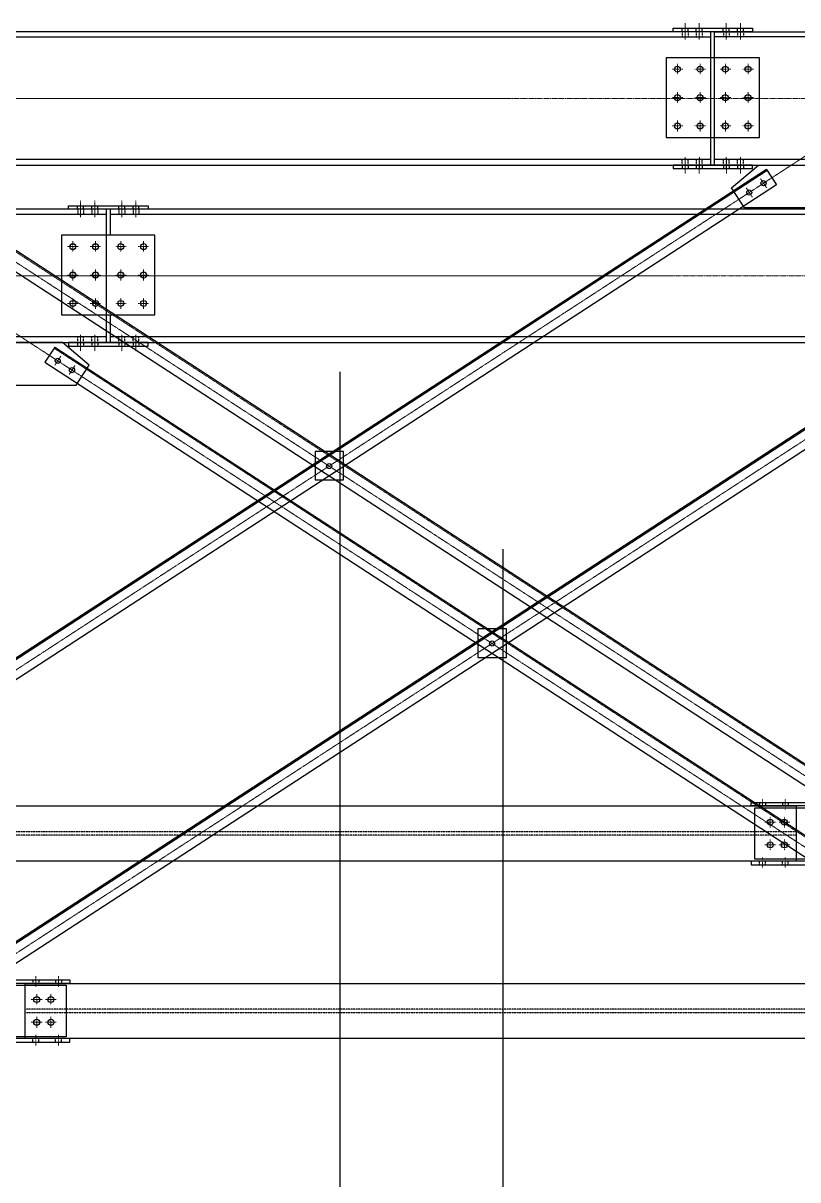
# Model space of a CAD drawing. Header units: millimetres. Extents: x 13669 to 217197, y -88248 to 24578.
# Drawn here: x 66977 to 69707, y -60813 to -56740 of the extents above; entities that cross this region are included whole.
import ezdxf

# ---------------------------------------------------------------- set-up
doc = ezdxf.new("R2010")
doc.units = ezdxf.units.MM
doc.linetypes.add('CENTER2', pattern=[1.125, 0.75, -0.125, 0.125, -0.125])
doc.linetypes.add('DASHED2', pattern=[0.375, 0.25, -0.125])
doc.layers.add('Tx_EJES', color=1, linetype='CENTER2', lineweight=5)
doc.layers.add('Tx_M_OCULTAS FINO', color=1, linetype='DASHED2', lineweight=5)
for name, color, linetype in [('Tx_M_EQUIPOS', 4, 'Continuous'), ('Tx_M_OCULTOS', 2, 'DASHED2'), ('Tx_TEXTOS 2.5', 3, 'Continuous')]:
    doc.layers.add(name, color=color, linetype=linetype)
doc.styles.add('Tx_texto', font='romans.shx')

# ---------------------------------------------------------------- blocks, each defined once
blk = doc.blocks.new('A$Cb393e613')
blk.add_line((10470.2, 4161.8), (10470.2, 29655.1))
at = {"layer": 'Tx_EJES'}
for p, q in [((8980.8, 30826.4), (8980.8, 30882.9)), ((9030.8, 30826.4), (9030.8, 30882.9)), ((9126.1, 30826.4), (9126.1, 30882.9)), ((9176.1, 30826.4), (9176.1, 30882.9)), ((8981, 30824.7), (8981, 30862.4)), ((9030.7, 30824.7), (9030.7, 30862.4)), ((9126, 30824.7), (9126, 30862.4)), ((9176, 30824.7), (9176, 30862.4)), ((8934.5, 30720.7), (8972.2, 30720.7)), ((8934.8, 30720.7), (8972.5, 30720.7)), ((8953.3, 30701.9), (8953.3, 30739.6)), ((8953.7, 30701.9), (8953.7, 30739.6)), ((9014.5, 30720.7), (9052.2, 30720.7)), ((9014.8, 30720.7), (9052.5, 30720.7)), ((9033.3, 30701.9), (9033.3, 30739.6)), ((9033.7, 30701.9), (9033.7, 30739.6)), ((9103.7, 30720.7), (9141.4, 30720.7)), ((9103.7, 30720.7), (9141.4, 30720.7)), ((9122.6, 30701.9), (9122.6, 30739.6)), ((9122.6, 30701.9), (9122.6, 30739.6)), ((9183.7, 30720.7), (9221.4, 30720.7)), ((9183.7, 30720.7), (9221.4, 30720.7)), ((9202.6, 30701.9), (9202.6, 30739.6)), ((9202.6, 30701.9), (9202.6, 30739.6)), ((8953.3, 30601.9), (8953.3, 30639.6)), ((8953.7, 30601.9), (8953.7, 30639.6)), ((9033.3, 30601.9), (9033.3, 30639.6)), ((9033.7, 30601.9), (9033.7, 30639.6)), ((9122.6, 30601.9), (9122.6, 30639.6)), ((9122.6, 30601.9), (9122.6, 30639.6)), ((9202.6, 30601.9), (9202.6, 30639.6)), ((9202.6, 30601.9), (9202.6, 30639.6)), ((11060.3, 30617.7), (0, 30617.7)), ((17270.7, 30617.7), (6210.3, 30617.7)), ((8440.3, 30617.7), (12420.7, 28029.6)), ((12420.7, 30617.7), (8441.9, 28029.6)), ((8934.5, 30620.7), (8972.2, 30620.7)), ((8934.8, 30620.7), (8972.5, 30620.7)), ((9014.5, 30620.7), (9052.2, 30620.7)), ((9014.8, 30620.7), (9052.5, 30620.7)), ((9103.7, 30620.7), (9141.4, 30620.7)), ((9103.7, 30620.7), (9141.4, 30620.7)), ((9183.7, 30620.7), (9221.4, 30620.7)), ((9183.7, 30620.7), (9221.4, 30620.7)), ((8934.5, 30520.7), (8972.2, 30520.7)), ((8934.8, 30520.7), (8972.5, 30520.7)), ((8953.3, 30501.9), (8953.3, 30539.6)), ((8953.7, 30501.9), (8953.7, 30539.6)), ((9014.5, 30520.7), (9052.2, 30520.7)), ((9014.8, 30520.7), (9052.5, 30520.7)), ((9033.3, 30501.9), (9033.3, 30539.6)), ((9033.7, 30501.9), (9033.7, 30539.6)), ((9103.7, 30520.7), (9141.4, 30520.7)), ((9103.7, 30520.7), (9141.4, 30520.7)), ((9122.6, 30501.9), (9122.6, 30539.6)), ((9122.6, 30501.9), (9122.6, 30539.6)), ((9183.7, 30520.7), (9221.4, 30520.7)), ((9183.7, 30520.7), (9221.4, 30520.7)), ((9202.6, 30501.9), (9202.6, 30539.6)), ((9202.6, 30501.9), (9202.6, 30539.6)), ((8980.8, 30409.1), (8980.8, 30352.6)), ((8981, 30410.7), (8981, 30373)), ((9030.7, 30410.7), (9030.7, 30373)), ((9030.8, 30409.1), (9030.8, 30352.6)), ((9126, 30410.7), (9126, 30373)), ((9126.1, 30409.1), (9126.1, 30352.6)), ((9176, 30410.7), (9176, 30373)), ((9176.1, 30409.1), (9176.1, 30352.6)), ((8910.7, 30334.6), (8890, 30302.7)), ((8961, 30301.9), (8940.3, 30270)), ((8822.9, 28114.1), (8822.9, 28151.8)), ((8902.9, 28114.1), (8902.9, 28151.8)), ((8807.2, 28069.6), (8844.9, 28069.6)), ((8844.9, 28069.6), (8807.2, 28069.6)), ((8826.1, 28050.7), (8826.1, 28088.4)), ((8826.1, 28050.7), (8826.1, 28088.4)), ((8857.2, 28069.6), (8894.9, 28069.6)), ((8894.9, 28069.6), (8857.2, 28069.6)), ((8876.1, 28050.7), (8876.1, 28088.4)), ((8876.1, 28050.7), (8876.1, 28088.4)), ((8807.2, 27989.6), (8844.9, 27989.6)), ((8844.9, 27989.6), (8807.2, 27989.6)), ((8826.1, 27970.7), (8826.1, 28008.4)), ((8826.1, 27970.7), (8826.1, 28008.4)), ((8857.2, 27989.6), (8894.9, 27989.6)), ((8894.9, 27989.6), (8857.2, 27989.6)), ((8876.1, 27970.7), (8876.1, 28008.4)), ((8876.1, 27970.7), (8876.1, 28008.4)), ((8822.9, 27945.1), (8822.9, 27907.4)), ((8902.9, 27945.1), (8902.9, 27907.4))]:
    blk.add_line(p, q, dxfattribs=at)
at = {"layer": 'Tx_M_EQUIPOS'}
for p, q in [((9071.6, 30852.2), (8583.8, 30852.2)), ((8583.8, 30834.9), (9071.6, 30834.9)), ((9071.6, 30480.7), (9071.6, 30852.2)), ((11776.4, 30852.2), (9085, 30852.2)), ((9085, 30852.2), (9085, 30760.7)), ((9085.4, 30834.9), (11776.4, 30834.9)), ((9071.6, 30383.2), (9071.6, 30480.7)), ((9085, 30480.7), (9085, 30383.2)), ((8585.1, 30403.8), (9071.6, 30403.8)), ((8585.1, 30383.2), (12276.2, 30383.2)), ((9085, 30403.8), (11776.4, 30403.8)), ((11972.1, 30367.7), (8509.9, 28115.5)), ((11974.7, 30363.7), (8512.5, 28111.5)), ((8890.1, 30367.1), (8855.2, 30313.4)), ((8890.1, 30367.1), (12352.7, 28115.5)), ((12007, 30314.1), (8544.8, 28061.9)), ((8855.2, 30313.4), (12317.8, 28061.9))]:
    blk.add_line(p, q, dxfattribs=at)
for points in [[(9218.5, 30852.2), (8938.5, 30852.2), (8938.5, 30864.9), (9218.5, 30864.9)], [(9242.6, 30760.7), (8913.7, 30760.7), (8913.7, 30480.7), (9242.6, 30480.7)], [(9218.5, 30383.2), (8938.5, 30383.2), (8938.5, 30370.5), (9218.5, 30370.5)], [(8614, 28139.3), (8942.9, 28139.3), (8942.9, 28126.6), (8614, 28126.6)], [(8930.1, 27938.8), (8626.9, 27938.8), (8626.9, 28120.4), (8930.1, 28120.4)], [(12076.4, 27938.8), (12076.4, 27932.6), (8785, 27932.6), (8785, 27938.8), (8785, 28120.4), (8785, 28126.6), (12076.4, 28126.6), (12076.4, 28120.4)], [(8614, 27919.9), (8942.9, 27919.9), (8942.9, 27932.6), (8614, 27932.6)]]:
    blk.add_lwpolyline(points, close=True, dxfattribs=at)
for points in [[(8917.4, 30383.2), (8466.6, 30383.2), (8451.6, 30368.2), (8451.6, 30232.7), (8965.7, 30232.7), (9011.5, 30303.1), (8917.4, 30383.2)], [(10381.3, 29374.6), (10381.3, 29274.6), (10481.3, 29274.6), (10481.3, 29274.6), (10481.3, 29374.6), (10381.3, 29374.6)]]:
    blk.add_lwpolyline(points, dxfattribs=at)
for centre, radius in [((8953.3, 30720.7), 10.5), ((8953.7, 30720.7), 10.5), ((9033.3, 30720.7), 10.5), ((9033.7, 30720.7), 10.5), ((9122.6, 30720.7), 10.5), ((9122.6, 30720.7), 10.5), ((9202.6, 30720.7), 10.5), ((9202.6, 30720.7), 10.5), ((8953.3, 30620.7), 10.5), ((8953.7, 30620.7), 10.5), ((9033.3, 30620.7), 10.5), ((9033.7, 30620.7), 10.5), ((9122.6, 30620.7), 10.5), ((9122.6, 30620.7), 10.5), ((9202.6, 30620.7), 10.5), ((9202.6, 30620.7), 10.5), ((8953.3, 30520.7), 10.5), ((8953.7, 30520.7), 10.5), ((9033.3, 30520.7), 10.5), ((9033.7, 30520.7), 10.5), ((9122.6, 30520.7), 10.5), ((9122.6, 30520.7), 10.5), ((9202.6, 30520.7), 10.5), ((9202.6, 30520.7), 10.5), ((8900.3, 30318.6), 9), ((8950.6, 30285.9), 9), ((10430.9, 29323.4), 9), ((8826.1, 28069.6), 10.5), ((8826.1, 28069.6), 10.5), ((8876.1, 28069.6), 10.5), ((8876.1, 28069.6), 10.5), ((8826.1, 27989.6), 10.5), ((8826.1, 27989.6), 10.5), ((8876.1, 27989.6), 10.5), ((8876.1, 27989.6), 10.5)]:
    blk.add_circle(centre, radius, dxfattribs=at)
at = {"layer": 'Tx_M_OCULTAS FINO'}
blk.add_line((8887.5, 30363), (12350.1, 28111.5), dxfattribs=at)
at = {"layer": 'Tx_M_OCULTOS'}
for p, q in [((8970.3, 30852.2), (8970.3, 30864.9)), ((8970.6, 30852.2), (8970.6, 30834.9)), ((8991.3, 30852.2), (8991.3, 30864.9)), ((8991.3, 30852.2), (8991.3, 30834.9)), ((9020.3, 30852.2), (9020.3, 30864.9)), ((9020.3, 30852.2), (9020.3, 30834.9)), ((9041.1, 30852.2), (9041.1, 30834.9)), ((9041.3, 30852.2), (9041.3, 30864.9)), ((9115.6, 30852.2), (9115.6, 30864.9)), ((9115.6, 30852.2), (9115.6, 30834.9)), ((9136.4, 30852.2), (9136.4, 30834.9)), ((9136.6, 30852.2), (9136.6, 30864.9)), ((9165.6, 30852.2), (9165.6, 30864.9)), ((9165.6, 30852.2), (9165.6, 30834.9)), ((9186.4, 30852.2), (9186.4, 30834.9)), ((9186.6, 30852.2), (9186.6, 30864.9)), ((8970.3, 30383.2), (8970.3, 30370.5)), ((8970.6, 30383.2), (8970.6, 30400.5)), ((8991.3, 30383.2), (8991.3, 30400.5)), ((8991.3, 30383.2), (8991.3, 30370.5)), ((9020.3, 30383.2), (9020.3, 30400.5)), ((9020.3, 30383.2), (9020.3, 30370.5)), ((9041.1, 30383.2), (9041.1, 30400.5)), ((9041.3, 30383.2), (9041.3, 30370.5)), ((9115.6, 30383.2), (9115.6, 30400.5)), ((9115.6, 30383.2), (9115.6, 30370.5)), ((9136.4, 30383.2), (9136.4, 30400.5)), ((9136.6, 30383.2), (9136.6, 30370.5)), ((9165.6, 30383.2), (9165.6, 30400.5)), ((9165.6, 30383.2), (9165.6, 30370.5)), ((9186.4, 30383.2), (9186.4, 30400.5)), ((9186.6, 30383.2), (9186.6, 30370.5)), ((8812.7, 28139.3), (8812.7, 28126.6)), ((8833.4, 28139.3), (8833.4, 28126.6)), ((8892.7, 28139.3), (8892.7, 28126.6)), ((8913.4, 28139.3), (8913.4, 28126.6)), ((12076.4, 28035.9), (8785, 28035.9)), ((12076.4, 28023.3), (8785, 28023.3)), ((8812.7, 27919.9), (8812.7, 27932.6)), ((8833.4, 27919.9), (8833.4, 27932.6)), ((8892.7, 27919.9), (8892.7, 27932.6)), ((8913.4, 27919.9), (8913.4, 27932.6))]:
    blk.add_line(p, q, dxfattribs=at)
at = {"layer": 'Tx_TEXTOS 2.5', "style": 'Tx_texto', "width": 0.7}
for p in [(6234.9, 20825.2), (6375.1, 20825.2)]:
    blk.add_attdef('1:50', p, '', height=125, dxfattribs=at)

msp = doc.modelspace()

# ---------------------------------------------------------------- block references
msp.add_blockref('A$Cb393e613', (58198.3266401, -88247.7902922))

# ---------------------------------------------------------------- next in the draw order: linework, layer by layer
msp.add_line((68094.3747482, -83461.3168472), (68094.3747482, -57967.9793385))
at = {"layer": 'Tx_EJES'}
for p, q in [((69309.384871, -56796.7310053), (69309.384871, -56740.1810053)), ((69309.4996622, -56798.3560051), (69309.4996622, -56760.6560051)), ((69359.384871, -56796.7310053), (69359.384871, -56740.1810053)), ((69359.4996622, -56798.356005), (69359.4996622, -56760.656005)), ((69454.634871, -56796.7310053), (69454.634871, -56740.1810053)), ((69454.7496622, -56798.356005), (69454.7496622, -56760.656005)), ((69504.5200798, -56798.3560051), (69504.5200798, -56760.6560051)), ((69504.634871, -56796.7310053), (69504.634871, -56740.1810053)), ((69282.559871, -56921.2060053), (69282.559871, -56883.5060053)), ((69282.559871, -56921.2060053), (69282.559871, -56883.5060053)), ((69362.559871, -56921.2060053), (69362.559871, -56883.5060053)), ((69362.559871, -56921.2060053), (69362.559871, -56883.5060053)), ((69451.459871, -56921.2060053), (69451.459871, -56883.5060053)), ((69451.459871, -56921.2060056), (69451.459871, -56883.5060056)), ((69531.459871, -56921.2060053), (69531.459871, -56883.5060053)), ((69531.459871, -56921.2060056), (69531.459871, -56883.5060056)), ((69263.709871, -56902.3560053), (69301.409871, -56902.3560053)), ((69263.709871, -56902.3560053), (69301.409871, -56902.3560053)), ((69343.709871, -56902.3560053), (69381.409871, -56902.3560053)), ((69343.709871, -56902.3560053), (69381.409871, -56902.3560053)), ((69432.609871, -56902.3560053), (69470.309871, -56902.3560053)), ((69432.609871, -56902.3560056), (69470.309871, -56902.3560056)), ((69512.609871, -56902.3560053), (69550.309871, -56902.3560053)), ((69512.609871, -56902.3560056), (69550.309871, -56902.3560056)), ((68684.4744281, -57005.3560054), (57624.1389852, -57005.3560054)), ((74894.809871, -57005.3560055), (63834.4744281, -57005.3560055)), ((66064.4744279, -57005.3560055), (70044.8098709, -59593.5360058)), ((70044.8098709, -57005.3560054), (66066.0812229, -59593.5360058)), ((69263.709871, -57002.3560053), (69301.409871, -57002.3560053)), ((69263.709871, -57002.3560053), (69301.409871, -57002.3560053)), ((69282.559871, -57021.2060053), (69282.559871, -56983.5060053)), ((69282.559871, -57021.2060053), (69282.559871, -56983.5060053)), ((69343.709871, -57002.3560053), (69381.409871, -57002.3560053)), ((69343.709871, -57002.3560053), (69381.409871, -57002.3560053)), ((69362.559871, -57021.2060053), (69362.559871, -56983.5060053)), ((69362.559871, -57021.2060053), (69362.559871, -56983.5060053)), ((69432.609871, -57002.3560053), (69470.309871, -57002.3560053)), ((69432.609871, -57002.3560056), (69470.309871, -57002.3560056)), ((69451.459871, -57021.2060053), (69451.459871, -56983.5060053)), ((69451.459871, -57021.2060056), (69451.459871, -56983.5060056)), ((69512.609871, -57002.3560053), (69550.309871, -57002.3560053)), ((69512.609871, -57002.3560056), (69550.309871, -57002.3560056)), ((69531.459871, -57021.2060053), (69531.459871, -56983.5060053)), ((69531.459871, -57021.2060056), (69531.459871, -56983.5060056)), ((69282.559871, -57121.2060053), (69282.559871, -57083.5060053)), ((69282.559871, -57121.2060053), (69282.559871, -57083.5060053)), ((69362.559871, -57121.2060053), (69362.559871, -57083.5060053)), ((69362.559871, -57121.2060053), (69362.559871, -57083.5060053)), ((69451.459871, -57121.2060053), (69451.459871, -57083.5060053)), ((69451.459871, -57121.2060056), (69451.459871, -57083.5060056)), ((69531.459871, -57121.2060053), (69531.459871, -57083.5060053)), ((69531.459871, -57121.2060056), (69531.459871, -57083.5060056)), ((69263.709871, -57102.3560053), (69301.409871, -57102.3560053)), ((69263.709871, -57102.3560053), (69301.409871, -57102.3560053)), ((69343.709871, -57102.3560053), (69381.409871, -57102.3560053)), ((69343.709871, -57102.3560053), (69381.409871, -57102.3560053)), ((69432.609871, -57102.3560053), (69470.309871, -57102.3560053)), ((69432.609871, -57102.3560056), (69470.309871, -57102.3560056)), ((69512.609871, -57102.3560053), (69550.309871, -57102.3560053)), ((69512.609871, -57102.3560056), (69550.309871, -57102.3560056)), ((69309.6144534, -57213.9810055), (69309.6144534, -57270.5310055)), ((69309.7292446, -57212.3560057), (69309.7292446, -57250.0560057)), ((69359.6144534, -57213.9810055), (69359.6144534, -57270.5310055)), ((69359.7292446, -57212.3560058), (69359.7292446, -57250.0560058)), ((69454.7496622, -57212.3560061), (69454.7496622, -57250.0560061)), ((69454.8644534, -57213.9810055), (69454.8644534, -57270.5310055)), ((69504.7496622, -57212.3560055), (69504.7496622, -57250.0560055)), ((69504.8644534, -57213.9810055), (69504.8644534, -57270.5310055)), ((69575.6389568, -57287.8874335), (69596.3598049, -57319.7409491)), ((69525.3439322, -57320.6045621), (69546.0647803, -57352.4580777)), ((69582.5598708, -59509.0360058), (69582.5598708, -59471.3360058)), ((69662.5598708, -59509.0360058), (69662.5598708, -59471.3360058)), ((69609.3848708, -59572.3860058), (69609.3848708, -59534.6860058)), ((69609.384871, -59572.3860055), (69609.384871, -59534.6860055)), ((69659.3848708, -59572.3860058), (69659.3848708, -59534.6860058)), ((69659.384871, -59572.3860055), (69659.384871, -59534.6860055)), ((69628.2348708, -59553.5360058), (69590.5348708, -59553.5360058)), ((69590.534871, -59553.5360055), (69628.234871, -59553.5360055)), ((69678.2348708, -59553.5360058), (69640.5348708, -59553.5360058)), ((69640.534871, -59553.5360055), (69678.234871, -59553.5360055)), ((69609.3848708, -59652.3860058), (69609.3848708, -59614.6860058)), ((69609.384871, -59652.3860055), (69609.384871, -59614.6860055)), ((69659.3848708, -59652.3860058), (69659.3848708, -59614.6860058)), ((69659.384871, -59652.3860055), (69659.384871, -59614.6860055)), ((69628.2348708, -59633.5360058), (69590.5348708, -59633.5360058)), ((69590.534871, -59633.5360055), (69628.234871, -59633.5360055)), ((69678.2348708, -59633.5360058), (69640.5348708, -59633.5360058)), ((69640.534871, -59633.5360055), (69678.234871, -59633.5360055)), ((69582.5598708, -59678.0360058), (69582.5598708, -59715.7360058)), ((69662.5598708, -59678.0360058), (69662.5598708, -59715.7360058))]:
    msp.add_line(p, q, dxfattribs=at)
at = {"layer": 'Tx_M_EQUIPOS'}
for p, q in [((69400.509871, -56770.8560053), (66709.109871, -56770.8560053)), ((69400.509871, -56862.3560053), (69400.509871, -56770.8560053)), ((69413.509871, -56862.3560056), (69413.509871, -56770.8560056)), ((69413.509871, -56770.8560056), (69901.309871, -56770.8560056)), ((66709.5098709, -56788.1560053), (69400.509871, -56788.1560053)), ((69901.309871, -56788.1560056), (69413.509871, -56788.1560056)), ((69400.509871, -57239.8560055), (69400.509871, -56862.3560053)), ((69413.509871, -57239.8560055), (69413.509871, -56862.3560056)), ((66709.109871, -57219.2560055), (69400.509871, -57219.2560055)), ((69413.509871, -57219.2560055), (69900.3587459, -57219.2560055)), ((69596.2531535, -57255.3904353), (66134.0527558, -59507.5665999)), ((69598.8705238, -57259.4140373), (66136.6701261, -59511.5902018)), ((66209.2143095, -57239.8560055), (69900.3587459, -57239.8560055)), ((66514.2065189, -57256.0419332), (69976.8224744, -59507.5791448)), ((69596.2531535, -57255.3904353), (69631.151424, -57309.0384615)), ((69631.151424, -57309.0384615), (66168.9510263, -59561.2146261)), ((66479.3181492, -57309.6963986), (69941.9341047, -59561.2336103))]:
    msp.add_line(p, q, dxfattribs=at)
for points in [[(69547.009871, -56770.8560053), (69267.009871, -56770.8560053), (69267.009871, -56758.1560053), (69547.009871, -56758.1560053)], [(69571.459871, -56862.3560053), (69242.559871, -56862.3560053), (69242.559871, -57142.3560053), (69571.459871, -57142.3560053)], [(69547.2394534, -57239.8560055), (69267.2394534, -57239.8560055), (69267.2394529, -57252.5560056), (69547.2394529, -57252.5560056)], [(69700.509871, -59684.3360055), (69700.509871, -59690.5360056), (66409.109871, -59690.5360054), (66409.109871, -59684.3360054), (66409.109871, -59502.7360054), (66409.109871, -59496.5360054), (69700.509871, -59496.5360056), (69700.509871, -59502.7360055)], [(69542.5598708, -59483.8360058), (69871.4598708, -59483.8360058), (69871.4598708, -59496.5360058), (69542.5598708, -59496.5360058)], [(69858.6098708, -59684.3360058), (69555.4098708, -59684.3360058), (69555.4098708, -59502.7360058), (69858.6098708, -59502.7360058)], [(69542.5598708, -59703.2360058), (69871.4598708, -59703.2360058), (69871.4598708, -59690.5360058), (69542.5598708, -59690.5360058)]]:
    msp.add_lwpolyline(points, close=True, dxfattribs=at)
for points in [[(69567.7187509, -57239.8560055), (70018.509871, -57239.8560055), (70033.509871, -57254.8560055), (70033.509871, -57390.3860793), (69519.4542186, -57390.3860793), (69473.6259483, -57319.9888517), (69567.7187509, -57239.8560055)], [(68005.4455469, -58248.4690134), (68005.4455469, -58348.4690134), (68105.4455469, -58348.4690134), (68105.4455469, -58348.4690134), (68105.4455469, -58248.4690134), (68005.4455469, -58248.4690134)]]:
    msp.add_lwpolyline(points, dxfattribs=at)
for centre, radius in [((69282.559871, -56902.3560053), 10.5), ((69282.559871, -56902.3560053), 10.5), ((69362.559871, -56902.3560053), 10.5), ((69362.559871, -56902.3560053), 10.5), ((69451.459871, -56902.3560053), 10.5), ((69451.459871, -56902.3560056), 10.5), ((69531.459871, -56902.3560053), 10.5), ((69531.459871, -56902.3560056), 10.5), ((69282.559871, -57002.3560053), 10.5), ((69282.559871, -57002.3560053), 10.5), ((69362.559871, -57002.3560053), 10.5), ((69362.559871, -57002.3560053), 10.5), ((69451.459871, -57002.3560053), 10.5), ((69451.459871, -57002.3560056), 10.5), ((69531.459871, -57002.3560053), 10.5), ((69531.459871, -57002.3560056), 10.5), ((69282.559871, -57102.3560053), 10.5), ((69282.559871, -57102.3560053), 10.5), ((69362.559871, -57102.3560053), 10.5), ((69362.559871, -57102.3560053), 10.5), ((69451.459871, -57102.3560053), 10.5), ((69451.459871, -57102.3560056), 10.5), ((69531.459871, -57102.3560053), 10.5), ((69531.459871, -57102.3560056), 10.5), ((69585.9993809, -57303.8141913), 9), ((69535.7043563, -57336.5313199), 9), ((68055.0439292, -58299.7072596), 9), ((69609.3848708, -59553.5360058), 10.5), ((69609.384871, -59553.5360055), 10.5), ((69659.3848708, -59553.5360058), 10.5), ((69659.384871, -59553.5360055), 10.5), ((69609.3848708, -59633.5360058), 10.5), ((69609.384871, -59633.5360055), 10.5), ((69659.3848708, -59633.5360058), 10.5), ((69659.384871, -59633.5360055), 10.5)]:
    msp.add_circle(centre, radius, dxfattribs=at)
at = {"layer": 'Tx_M_OCULTAS FINO'}
msp.add_line((66511.5898912, -57260.0660181), (69974.2058466, -59511.6032297), dxfattribs=at)
at = {"layer": 'Tx_M_OCULTOS'}
for p, q in [((69298.884871, -56770.8560053), (69298.884871, -56758.1560053)), ((69299.1144534, -56770.8560053), (69299.1144534, -56788.1560053)), ((69319.884871, -56770.8560053), (69319.884871, -56758.1560053)), ((69319.884871, -56770.8560053), (69319.884871, -56788.1560053)), ((69348.884871, -56770.8560053), (69348.884871, -56758.1560053)), ((69349.1144534, -56770.8560053), (69349.1144534, -56788.1560053)), ((69369.884871, -56770.8560053), (69369.884871, -56758.1560053)), ((69369.884871, -56770.8560053), (69369.884871, -56788.1560053)), ((69444.134871, -56770.8560053), (69444.134871, -56758.1560053)), ((69444.3644534, -56770.8560052), (69444.3644534, -56788.1560052)), ((69465.134871, -56770.8560053), (69465.134871, -56758.1560053)), ((69465.134871, -56770.8560052), (69465.134871, -56788.1560052)), ((69494.134871, -56770.8560053), (69494.134871, -56758.1560053)), ((69494.134871, -56770.8560055), (69494.134871, -56788.1560055)), ((69514.9052886, -56770.8560055), (69514.9052886, -56788.1560055)), ((69515.134871, -56770.8560053), (69515.134871, -56758.1560053)), ((69299.1144534, -57239.8560055), (69299.1144534, -57252.5560056)), ((69299.3440358, -57239.8560055), (69299.3440358, -57222.5560055)), ((69320.1144534, -57239.8560055), (69320.1144534, -57222.5560055)), ((69320.1144534, -57239.8560055), (69320.1144534, -57252.5560056)), ((69349.1144534, -57239.8560055), (69349.1144534, -57252.5560056)), ((69349.3440358, -57239.8560055), (69349.3440358, -57222.5560055)), ((69370.1144534, -57239.8560055), (69370.1144534, -57222.5560055)), ((69370.1144534, -57239.8560055), (69370.1144534, -57252.5560056)), ((69444.3644534, -57239.8560061), (69444.3644534, -57222.5560061)), ((69444.3644534, -57239.8560055), (69444.3644534, -57252.5560056)), ((69465.134871, -57239.8560061), (69465.134871, -57222.5560061)), ((69465.3644534, -57239.8560055), (69465.3644534, -57252.5560056)), ((69494.3644534, -57239.8560055), (69494.3644534, -57222.5560055)), ((69494.3644534, -57239.8560055), (69494.3644534, -57252.5560056)), ((69515.134871, -57239.8560055), (69515.134871, -57222.5560055)), ((69515.3644534, -57239.8560055), (69515.3644534, -57252.5560056)), ((69572.3144532, -59483.8360058), (69572.3144532, -59496.5360058)), ((69593.0848708, -59483.8360058), (69593.0848708, -59496.5360058)), ((69652.3144532, -59483.8360058), (69652.3144532, -59496.5360058)), ((69673.0848708, -59483.8360058), (69673.0848708, -59496.5360058)), ((69700.509871, -59587.2360056), (66409.109871, -59587.2360056)), ((69700.509871, -59599.8360056), (66409.109871, -59599.8360056)), ((69572.3144532, -59703.2360058), (69572.3144532, -59690.5360058)), ((69593.0848708, -59703.2360058), (69593.0848708, -59690.5360058)), ((69652.3144532, -59703.2360058), (69652.3144532, -59690.5360058)), ((69673.0848708, -59703.2360058), (69673.0848708, -59690.5360058))]:
    msp.add_line(p, q, dxfattribs=at)

doc.saveas('drawing.dxf')
